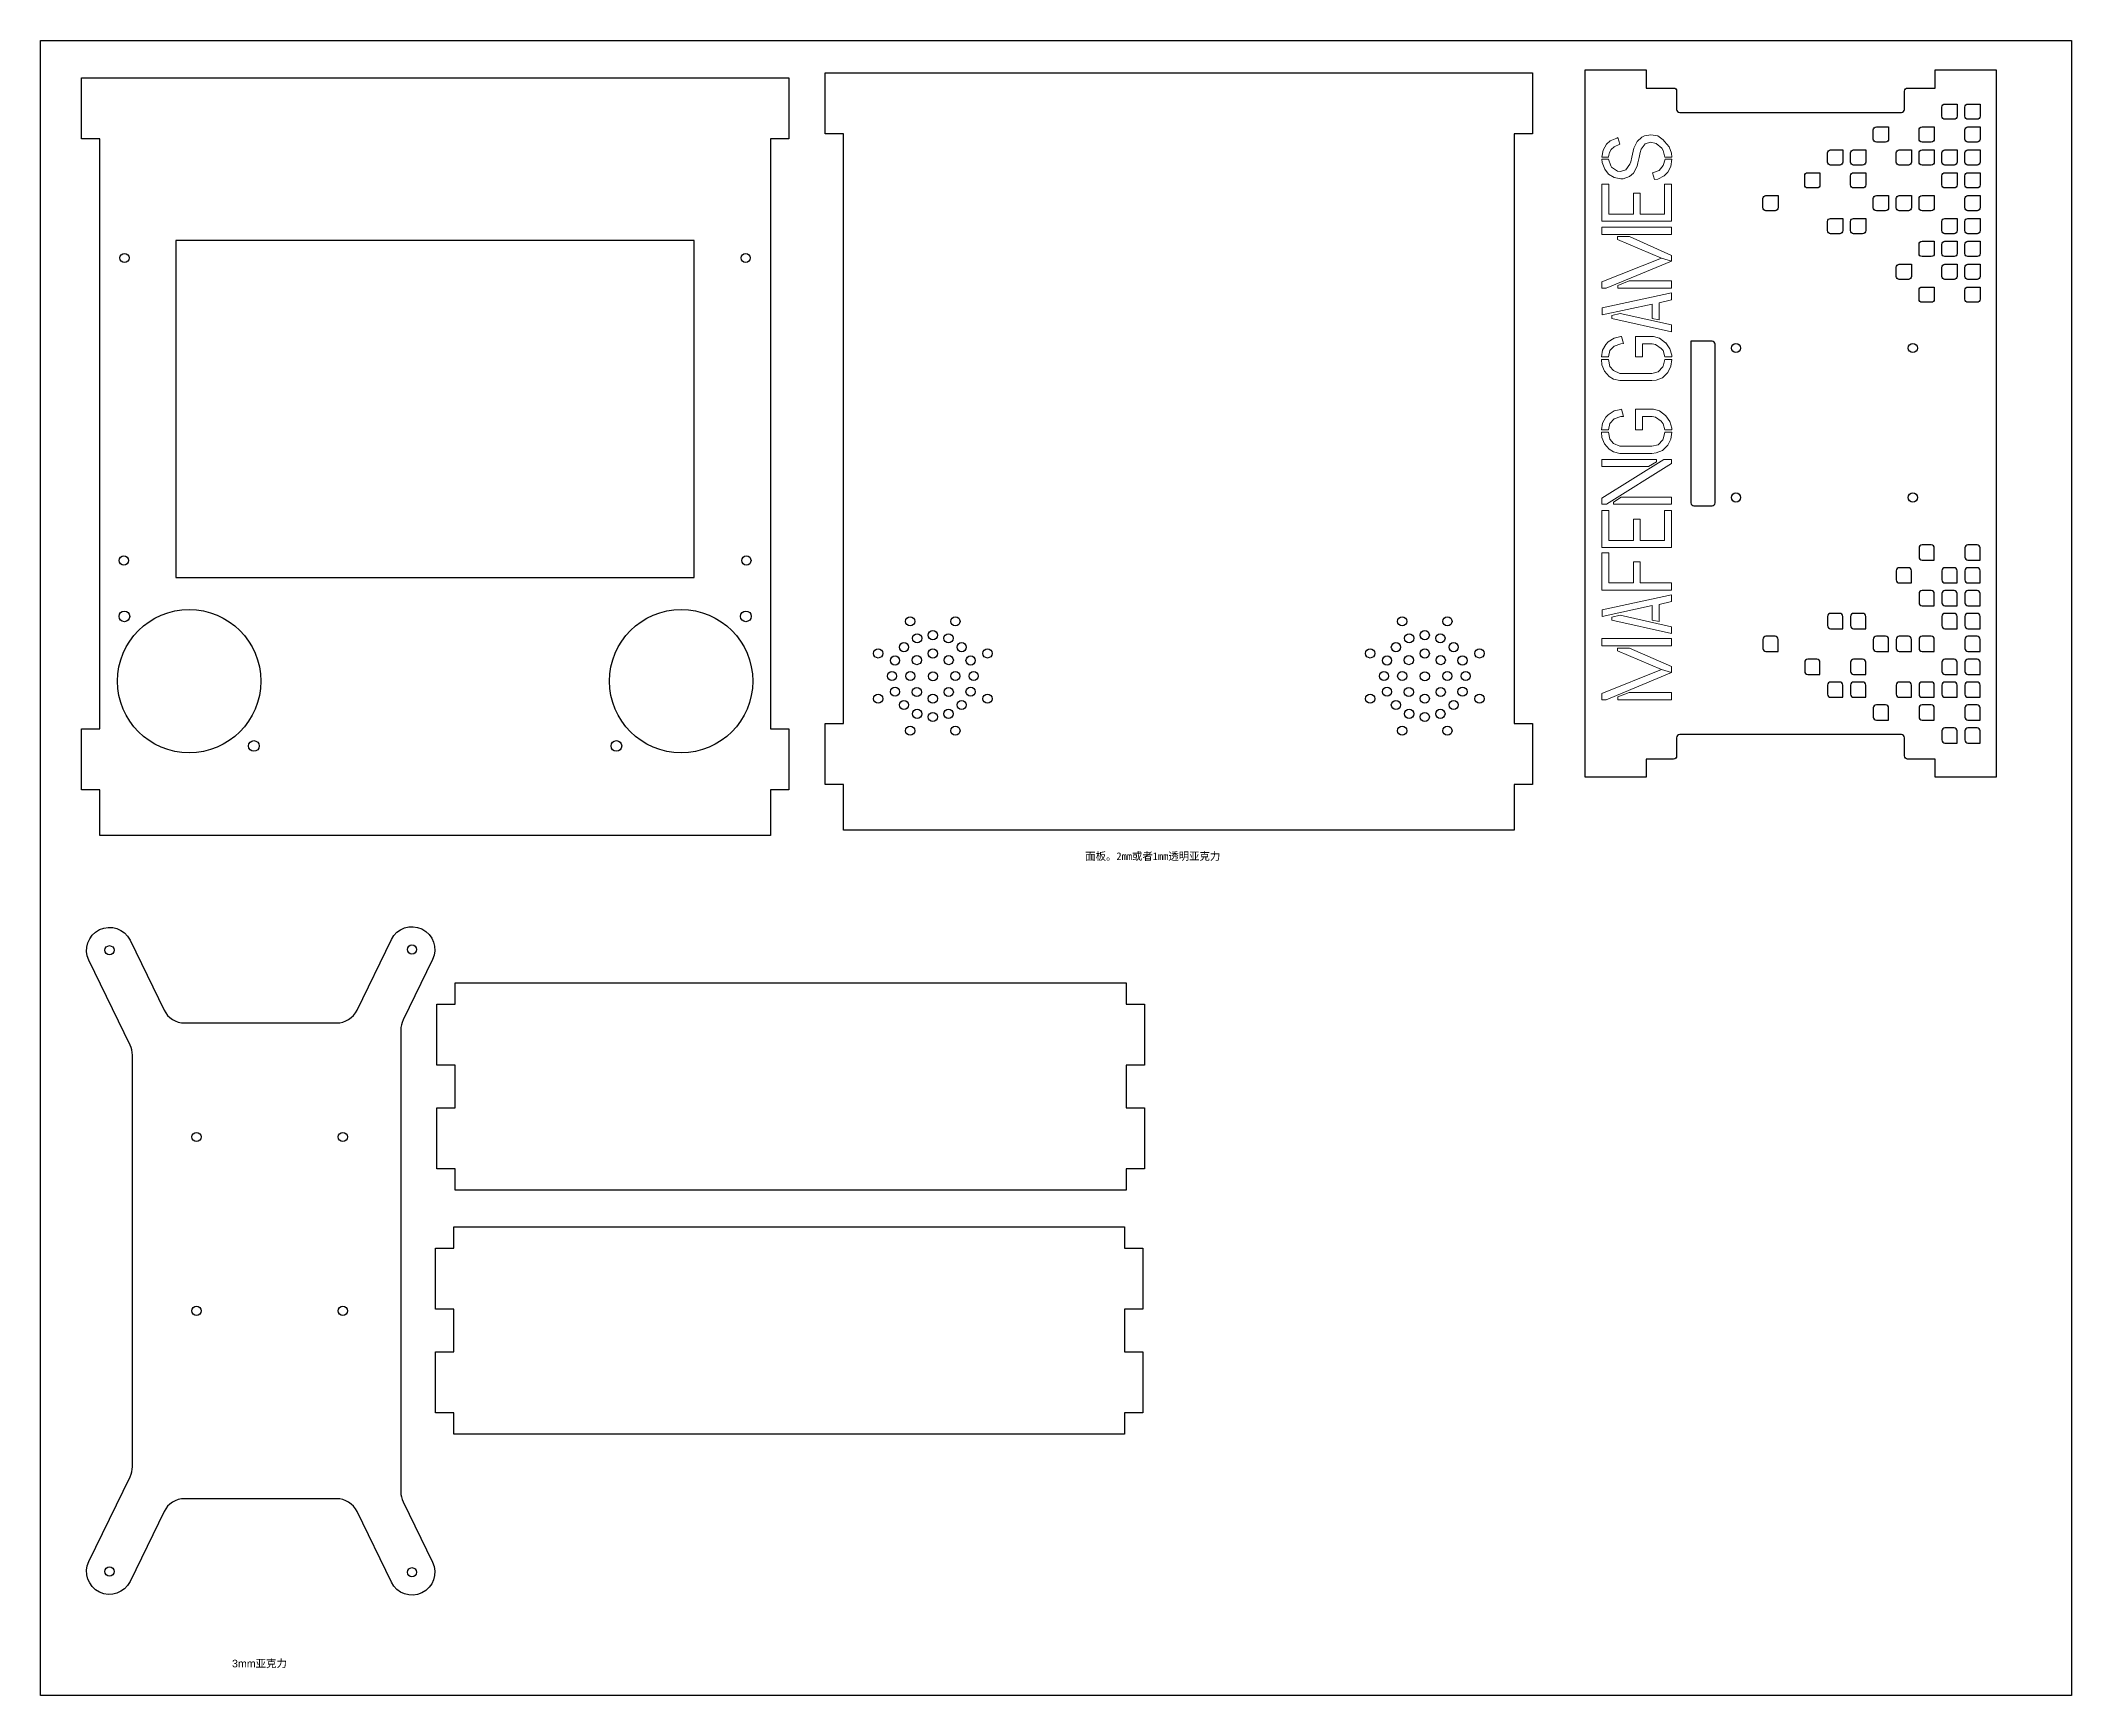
# Model space of a CAD drawing. Header units: millimetres. Extents: x 3087 to 3811, y 489 to 1680.
# Drawn here: x 3110 to 3776, y 1137 to 1680 of the extents above; entities that cross this region are included whole.
import ezdxf

# ---------------------------------------------------------------- set-up
doc = ezdxf.new("R2010")
doc.units = ezdxf.units.MM
doc.layers.add('Painel', color=1, linetype='Continuous')
doc.layers.add('Screen', color=3, linetype='Continuous')
doc.styles.get("Standard").update_dxf_attribs({"font": 'arial.ttf'})

# ---------------------------------------------------------------- blocks, each defined once
blk = doc.blocks.new('码蜂')
at = {"layer": 'Painel', "color": 1, "lineweight": 0}
for points in [[(5567.9, 1417), (5565, 1416.8), (5561.6, 1415.4), (5558.8, 1412.9), (5557.2, 1410.6), (5556.4, 1407.1), (5556.4, 1389.8), (5556.7, 1387.4), (5558, 1384), (5560.6, 1381.5), (5560.8, 1381.2), (5564.2, 1379.6), (5567.9, 1378.9), (5567.9, 1382.7), (5567.9, 1382.7), (5564.2, 1383.6), (5563.8, 1383.8), (5561.1, 1386.3), (5560.3, 1389.8), (5560.3, 1406.2), (5560.4, 1407.1), (5561.7, 1410.5), (5564.2, 1412.5), (5567.9, 1413.3)], [(5569.1, 1417), (5569.1, 1413.3), (5572.6, 1412.6), (5575.2, 1410.1), (5576.3, 1406.5), (5576.3, 1405.1), (5580.3, 1406.3), (5580.1, 1406.6), (5579.4, 1410.2), (5577.3, 1413.5), (5576, 1414.7), (5572.8, 1416.4)], [(5607.2, 1417), (5604.3, 1416.8), (5600.9, 1415.4), (5598.1, 1412.9), (5596.6, 1410.6), (5595.8, 1407.1), (5595.8, 1389.8), (5596, 1387.4), (5597.3, 1384), (5599.9, 1381.5), (5600.2, 1381.2), (5603.6, 1379.6), (5607.2, 1378.9), (5607.2, 1382.7), (5607.2, 1382.7), (5603.6, 1383.6), (5603.2, 1383.8), (5600.5, 1386.3), (5599.7, 1389.8), (5599.7, 1406.2), (5599.7, 1407.1), (5601.2, 1410.5), (5603.5, 1412.5), (5607.2, 1413.3)], [(5608.6, 1417), (5608.6, 1413.3), (5612, 1412.6), (5614.5, 1410.1), (5615.7, 1406.5), (5615.8, 1405.1), (5619.6, 1406.3), (5619.6, 1406.6), (5618.8, 1410.2), (5616.7, 1413.5), (5615.4, 1414.7), (5612.2, 1416.4)], [(5426.6, 1416.8), (5423.2, 1416.8), (5423.2, 1414.5), (5438, 1379.2), (5439.5, 1384.5)], [(5424.7, 1408.2), (5423.2, 1408.2), (5423.2, 1379.2), (5427.2, 1379.2), (5427.2, 1402)], [(5451.1, 1408.3), (5449.7, 1408.3), (5439.5, 1384.5), (5438, 1379.2), (5441.1, 1379.2), (5451.1, 1401.9)], [(5456.3, 1416.8), (5452.3, 1416.8), (5452.3, 1379.2), (5456.3, 1379.2)], [(5467.9, 1411.4), (5466.2, 1411.4), (5459, 1379.2), (5462.7, 1379.2), (5468.9, 1406.9)], [(5471.9, 1416.6), (5468.2, 1416.6), (5474.2, 1389.7), (5466.3, 1389.7), (5465.6, 1385.8), (5474.8, 1385.8), (5476.3, 1379.2), (5480, 1379.2)], [(5502.6, 1416.8), (5482.5, 1416.8), (5482.5, 1379.2), (5486.4, 1379.2), (5486.4, 1396.1), (5497.8, 1396.1), (5497.8, 1399.8), (5486.4, 1399.8), (5486.4, 1413), (5502.6, 1413)], [(5525.6, 1416.8), (5505.6, 1416.8), (5505.6, 1379.2), (5525.6, 1379.2), (5525.6, 1382.9), (5509.4, 1382.9), (5509.4, 1396.1), (5520.8, 1396.1), (5520.8, 1399.8), (5509.4, 1399.8), (5509.4, 1413), (5525.6, 1413)], [(5532.3, 1416.8), (5528.9, 1416.8), (5528.9, 1414.4), (5550.9, 1379.2), (5553.2, 1379.2), (5553.2, 1383.4)], [(5530.1, 1410.6), (5528.9, 1410.6), (5528.9, 1379.2), (5532.7, 1379.2), (5532.7, 1406.4)], [(5553.2, 1416.8), (5549.3, 1416.8), (5549.3, 1391.6), (5551.9, 1387.3), (5553.2, 1387.3)], [(5631.1, 1411.4), (5629.3, 1411.4), (5622.1, 1379.2), (5625.9, 1379.2), (5632.1, 1406.9)], [(5635.1, 1416.6), (5631.3, 1416.6), (5637.2, 1389.7), (5629.4, 1389.7), (5628.7, 1385.8), (5637.9, 1385.8), (5639.4, 1379.2), (5643.2, 1379.2)], [(5649.2, 1416.8), (5645.8, 1416.8), (5645.8, 1414.5), (5660.4, 1379.2), (5662.1, 1384.5)], [(5647.2, 1408.2), (5645.8, 1408.2), (5645.8, 1379.2), (5649.7, 1379.2), (5649.7, 1402)], [(5673.7, 1408.3), (5672.2, 1408.3), (5662.1, 1384.5), (5660.4, 1379.2), (5663.5, 1379.2), (5673.7, 1401.9)], [(5678.8, 1416.8), (5674.9, 1416.8), (5674.9, 1379.2), (5678.8, 1379.2)], [(5702.1, 1416.8), (5682, 1416.8), (5682, 1379.2), (5702.1, 1379.2), (5702.1, 1382.9), (5685.9, 1382.9), (5685.9, 1396.1), (5697.1, 1396.1), (5697.1, 1399.8), (5685.9, 1399.8), (5685.9, 1413), (5702.1, 1413)], [(5715.5, 1416.8), (5713.7, 1416.6), (5710.2, 1415.3), (5707.4, 1413.2), (5705.6, 1410.1), (5705, 1406.5), (5705, 1405.4), (5706.1, 1401.8), (5707.9, 1399.8), (5711.8, 1397.8), (5713.6, 1397.3), (5716.5, 1396.7), (5719.2, 1396.2), (5720.9, 1395.6), (5723.8, 1393.5), (5724.8, 1390.6), (5724, 1387.4), (5721.5, 1384.4), (5720.3, 1383.6), (5716.7, 1382.7), (5716.7, 1379), (5718.8, 1379.2), (5722.2, 1380.4), (5725.1, 1382.9), (5726, 1383.7), (5728.1, 1386.6), (5728.7, 1390.3), (5728.1, 1393.8), (5727.5, 1395.2), (5725.1, 1397.8), (5721.5, 1399.6), (5719.9, 1399.9), (5716.7, 1400.6), (5714.1, 1401.2), (5712.8, 1401.7), (5709.7, 1403.8), (5708.8, 1406.8), (5709.1, 1408.4), (5711.3, 1411.6), (5711.9, 1412), (5715.5, 1413.2)], [(5716.7, 1416.8), (5716.7, 1413.2), (5717.7, 1413), (5719.1, 1412.7), (5720.8, 1411.8), (5722.3, 1410.2), (5723.7, 1407.2), (5727.2, 1408.2), (5727, 1408.8), (5725.5, 1412.3), (5723.6, 1414.4), (5720.4, 1416.2)], [(5580.3, 1398.7), (5569.1, 1398.7), (5569.1, 1394.9), (5576.3, 1394.9), (5576.3, 1389.7), (5576, 1387.9), (5573.9, 1384.7), (5572.5, 1383.7), (5569.1, 1382.7), (5569.1, 1378.9), (5570.1, 1379), (5573.6, 1380), (5576.8, 1382.2), (5577, 1382.5), (5579.4, 1385.6), (5580.3, 1388.9)], [(5619.6, 1398.7), (5608.6, 1398.7), (5608.6, 1394.9), (5615.7, 1394.9), (5615.7, 1389.7), (5615.3, 1387.9), (5613.2, 1384.7), (5612, 1383.7), (5608.6, 1382.7), (5608.6, 1378.9), (5609.5, 1379), (5613, 1380), (5616.2, 1382.2), (5616.3, 1382.5), (5618.8, 1385.6), (5619.6, 1388.9)], [(5708.1, 1389.4), (5704.6, 1388.3), (5704.8, 1386.6), (5706.6, 1383.1), (5708.5, 1381.2), (5711.6, 1379.6), (5715.5, 1379), (5715.5, 1382.6), (5712.1, 1383.6), (5709.5, 1385.8)]]:
    blk.add_lwpolyline(points, close=True, dxfattribs=at)

msp = doc.modelspace()

# ---------------------------------------------------------------- linework, layer by layer
at = {"layer": 'Screen'}
for points in [[(3110.01, 1680.04), (3775.96, 1680.04), (3775.96, 1137.47), (3110.01, 1137.47)], [(3123.38, 1667.8), (3355.38, 1667.8), (3355.38, 1647.8), (3349.39, 1647.8), (3349.39, 1454.44), (3355.39, 1454.44), (3355.39, 1434.44), (3349.39, 1434.44), (3349.39, 1419.44), (3129.39, 1419.44), (3129.39, 1434.44), (3123.39, 1434.44), (3123.39, 1454.44), (3129.39, 1454.44), (3129.39, 1647.8), (3123.38, 1647.8)], [(3367.25, 1669.47), (3599.25, 1669.47), (3599.25, 1649.47), (3593.26, 1649.47), (3593.26, 1456.11), (3599.26, 1456.11), (3599.26, 1436.11), (3593.26, 1436.11), (3593.26, 1421.11), (3373.26, 1421.11), (3373.26, 1436.11), (3367.26, 1436.11), (3367.26, 1456.11), (3373.26, 1456.11), (3373.26, 1649.47), (3367.25, 1649.47)], [(3154.38, 1614.49), (3154.38, 1503.99), (3324.38, 1503.99), (3324.38, 1614.49)]]:
    msp.add_lwpolyline(points, close=True, dxfattribs=at)
msp.add_lwpolyline([(3731.24, 1670.49), (3751.24, 1670.49), (3751.24, 1438.49), (3731.24, 1438.49), (3731.24, 1444.49), (3722.24, 1444.49, -0.414214), (3721.24, 1445.49), (3721.24, 1451.49, 0.414214), (3720.24, 1452.49), (3647.51, 1452.49, 0.414214), (3646.51, 1451.49), (3646.51, 1445.49, -0.414214), (3645.51, 1444.49), (3636.51, 1444.49), (3636.51, 1438.49), (3616.51, 1438.49), (3616.51, 1670.49), (3636.51, 1670.49), (3636.51, 1664.48), (3645.51, 1664.48, -0.414214), (3646.51, 1663.48), (3646.51, 1657.48, 0.414214), (3647.51, 1656.48), (3720.24, 1656.48, 0.414214), (3721.24, 1657.48), (3721.24, 1663.48, -0.414214), (3722.24, 1664.48), (3731.24, 1664.48), (3731.24, 1670.48)], format="xyb", dxfattribs=at)
for points in [[(3738.51, 1655.24, -0.414214), (3737.51, 1654.24), (3734.51, 1654.24, -0.414214), (3733.51, 1655.24), (3733.51, 1658.24, -0.414214), (3734.51, 1659.24), (3738.51, 1659.24)], [(3746.01, 1655.24, -0.414214), (3745.01, 1654.24), (3742.01, 1654.24, -0.414214), (3741.01, 1655.24), (3741.01, 1658.24, -0.414214), (3742.01, 1659.24), (3746.01, 1659.24)], [(3716.01, 1647.74, -0.414214), (3715.01, 1646.74), (3712.01, 1646.74, -0.414214), (3711.01, 1647.74), (3711.01, 1650.74, -0.414214), (3712.01, 1651.74), (3716.01, 1651.74)], [(3731.01, 1647.74, -0.414214), (3730.01, 1646.74), (3727.01, 1646.74, -0.414214), (3726.01, 1647.74), (3726.01, 1650.74, -0.414214), (3727.01, 1651.74), (3731.01, 1651.74)], [(3746.01, 1647.74, -0.414214), (3745.01, 1646.74), (3742.01, 1646.74, -0.414214), (3741.01, 1647.74), (3741.01, 1650.74, -0.414214), (3742.01, 1651.74), (3746.01, 1651.74)], [(3701.01, 1640.24, -0.414214), (3700.01, 1639.24), (3697.01, 1639.24, -0.414214), (3696.01, 1640.24), (3696.01, 1643.24, -0.414214), (3697.01, 1644.24), (3701.01, 1644.24)], [(3708.51, 1640.24, -0.414214), (3707.51, 1639.24), (3704.51, 1639.24, -0.414214), (3703.51, 1640.24), (3703.51, 1643.24, -0.414214), (3704.51, 1644.24), (3708.51, 1644.24)], [(3723.51, 1640.24, -0.414214), (3722.51, 1639.24), (3719.51, 1639.24, -0.414214), (3718.51, 1640.24), (3718.51, 1643.24, -0.414214), (3719.51, 1644.24), (3723.51, 1644.24)], [(3731.01, 1640.24, -0.414214), (3730.01, 1639.24), (3727.01, 1639.24, -0.414214), (3726.01, 1640.24), (3726.01, 1643.24, -0.414214), (3727.01, 1644.24), (3731.01, 1644.24)], [(3738.51, 1640.24, -0.414214), (3737.51, 1639.24), (3734.51, 1639.24, -0.414214), (3733.51, 1640.24), (3733.51, 1643.24, -0.414214), (3734.51, 1644.24), (3738.51, 1644.24)], [(3746.01, 1640.24, -0.414214), (3745.01, 1639.24), (3742.01, 1639.24, -0.414214), (3741.01, 1640.24), (3741.01, 1643.24, -0.414214), (3742.01, 1644.24), (3746.01, 1644.24)], [(3693.51, 1632.74, -0.414214), (3692.51, 1631.74), (3689.51, 1631.74, -0.414214), (3688.51, 1632.74), (3688.51, 1635.74, -0.414214), (3689.51, 1636.74), (3693.51, 1636.74)], [(3708.51, 1632.74, -0.414214), (3707.51, 1631.74), (3704.51, 1631.74, -0.414214), (3703.51, 1632.74), (3703.51, 1635.74, -0.414214), (3704.51, 1636.74), (3708.51, 1636.74)], [(3738.51, 1632.74, -0.414214), (3737.51, 1631.74), (3734.51, 1631.74, -0.414214), (3733.51, 1632.74), (3733.51, 1635.74, -0.414214), (3734.51, 1636.74), (3738.51, 1636.74)], [(3746.01, 1632.74, -0.414214), (3745.01, 1631.74), (3742.01, 1631.74, -0.414214), (3741.01, 1632.74), (3741.01, 1635.74, -0.414214), (3742.01, 1636.74), (3746.01, 1636.74)], [(3679.79, 1625.24, -0.414214), (3678.79, 1624.24), (3675.79, 1624.24, -0.414214), (3674.79, 1625.24), (3674.79, 1628.24, -0.414214), (3675.79, 1629.24), (3679.79, 1629.24)], [(3716.01, 1625.24, -0.414214), (3715.01, 1624.24), (3712.01, 1624.24, -0.414214), (3711.01, 1625.24), (3711.01, 1628.24, -0.414214), (3712.01, 1629.24), (3716.01, 1629.24)], [(3723.51, 1625.24, -0.414214), (3722.51, 1624.24), (3719.51, 1624.24, -0.414214), (3718.51, 1625.24), (3718.51, 1628.24, -0.414214), (3719.51, 1629.24), (3723.51, 1629.24)], [(3731.01, 1625.24, -0.414214), (3730.01, 1624.24), (3727.01, 1624.24, -0.414214), (3726.01, 1625.24), (3726.01, 1628.24, -0.414214), (3727.01, 1629.24), (3731.01, 1629.24)], [(3746.01, 1625.24, -0.414214), (3745.01, 1624.24), (3742.01, 1624.24, -0.414214), (3741.01, 1625.24), (3741.01, 1628.24, -0.414214), (3742.01, 1629.24), (3746.01, 1629.24)], [(3701.01, 1617.74, -0.414214), (3700.01, 1616.74), (3697.01, 1616.74, -0.414214), (3696.01, 1617.74), (3696.01, 1620.74, -0.414214), (3697.01, 1621.74), (3701.01, 1621.74)], [(3708.51, 1617.74, -0.414214), (3707.51, 1616.74), (3704.51, 1616.74, -0.414214), (3703.51, 1617.74), (3703.51, 1620.74, -0.414214), (3704.51, 1621.74), (3708.51, 1621.74)], [(3738.51, 1617.74, -0.414214), (3737.51, 1616.74), (3734.51, 1616.74, -0.414214), (3733.51, 1617.74), (3733.51, 1620.74, -0.414214), (3734.51, 1621.74), (3738.51, 1621.74)], [(3746.01, 1617.74, -0.414214), (3745.01, 1616.74), (3742.01, 1616.74, -0.414214), (3741.01, 1617.74), (3741.01, 1620.74, -0.414214), (3742.01, 1621.74), (3746.01, 1621.74)], [(3731.01, 1610.24, -0.414214), (3730.01, 1609.24), (3727.01, 1609.24, -0.414214), (3726.01, 1610.24), (3726.01, 1613.24, -0.414214), (3727.01, 1614.24), (3731.01, 1614.24)], [(3738.51, 1610.24, -0.414214), (3737.51, 1609.24), (3734.51, 1609.24, -0.414214), (3733.51, 1610.24), (3733.51, 1613.24, -0.414214), (3734.51, 1614.24), (3738.51, 1614.24)], [(3746.01, 1610.24, -0.414214), (3745.01, 1609.24), (3742.01, 1609.24, -0.414214), (3741.01, 1610.24), (3741.01, 1613.24, -0.414214), (3742.01, 1614.24), (3746.01, 1614.24)], [(3723.51, 1602.74, -0.414214), (3722.51, 1601.74), (3719.51, 1601.74, -0.414214), (3718.51, 1602.74), (3718.51, 1605.74, -0.414214), (3719.51, 1606.74), (3723.51, 1606.74)], [(3738.51, 1602.74, -0.414214), (3737.51, 1601.74), (3734.51, 1601.74, -0.414214), (3733.51, 1602.74), (3733.51, 1605.74, -0.414214), (3734.51, 1606.74), (3738.51, 1606.74)], [(3746.01, 1602.74, -0.414214), (3745.01, 1601.74), (3742.01, 1601.74, -0.414214), (3741.01, 1602.74), (3741.01, 1605.74, -0.414214), (3742.01, 1606.74), (3746.01, 1606.74)], [(3731.01, 1595.24, -0.414214), (3730.01, 1594.24), (3727.01, 1594.24, -0.414214), (3726.01, 1595.24), (3726.01, 1598.24, -0.414214), (3727.01, 1599.24), (3731.01, 1599.24)], [(3746.01, 1595.24, -0.414214), (3745.01, 1594.24), (3742.01, 1594.24, -0.414214), (3741.01, 1595.24), (3741.01, 1598.24, -0.414214), (3742.01, 1599.24), (3746.01, 1599.24)], [(3659.15, 1528.49), (3659.15, 1580.49, 0.414214), (3658.15, 1581.49), (3651.15, 1581.49), (3651.15, 1528.49, 0.414214), (3652.15, 1527.49), (3658.15, 1527.49, 0.414214)], [(3731.01, 1513.73, 0.414214), (3730.01, 1514.73), (3727.01, 1514.73, 0.414214), (3726.01, 1513.73), (3726.01, 1510.73, 0.414214), (3727.01, 1509.73), (3731.01, 1509.73)], [(3746.01, 1513.73, 0.414214), (3745.01, 1514.73), (3742.01, 1514.73, 0.414214), (3741.01, 1513.73), (3741.01, 1510.73, 0.414214), (3742.01, 1509.73), (3746.01, 1509.73)], [(3723.51, 1506.23, 0.414214), (3722.51, 1507.23), (3719.51, 1507.23, 0.414214), (3718.51, 1506.23), (3718.51, 1503.23, 0.414214), (3719.51, 1502.23), (3723.51, 1502.23)], [(3738.51, 1506.23, 0.414214), (3737.51, 1507.23), (3734.51, 1507.23, 0.414214), (3733.51, 1506.23), (3733.51, 1503.23, 0.414214), (3734.51, 1502.23), (3738.51, 1502.23)], [(3746.01, 1506.23, 0.414214), (3745.01, 1507.23), (3742.01, 1507.23, 0.414214), (3741.01, 1506.23), (3741.01, 1503.23, 0.414214), (3742.01, 1502.23), (3746.01, 1502.23)], [(3731.01, 1498.73, 0.414214), (3730.01, 1499.73), (3727.01, 1499.73, 0.414214), (3726.01, 1498.73), (3726.01, 1495.73, 0.414214), (3727.01, 1494.73), (3731.01, 1494.73)], [(3738.51, 1498.73, 0.414214), (3737.51, 1499.73), (3734.51, 1499.73, 0.414214), (3733.51, 1498.73), (3733.51, 1495.73, 0.414214), (3734.51, 1494.73), (3738.51, 1494.73)], [(3746.01, 1498.73, 0.414214), (3745.01, 1499.73), (3742.01, 1499.73, 0.414214), (3741.01, 1498.73), (3741.01, 1495.73, 0.414214), (3742.01, 1494.73), (3746.01, 1494.73)], [(3701.01, 1491.23, 0.414214), (3700.01, 1492.23), (3697.01, 1492.23, 0.414214), (3696.01, 1491.23), (3696.01, 1488.23, 0.414214), (3697.01, 1487.23), (3701.01, 1487.23)], [(3708.51, 1491.23, 0.414214), (3707.51, 1492.23), (3704.51, 1492.23, 0.414214), (3703.51, 1491.23), (3703.51, 1488.23, 0.414214), (3704.51, 1487.23), (3708.51, 1487.23)], [(3738.51, 1491.23, 0.414214), (3737.51, 1492.23), (3734.51, 1492.23, 0.414214), (3733.51, 1491.23), (3733.51, 1488.23, 0.414214), (3734.51, 1487.23), (3738.51, 1487.23)], [(3746.01, 1491.23, 0.414214), (3745.01, 1492.23), (3742.01, 1492.23, 0.414214), (3741.01, 1491.23), (3741.01, 1488.23, 0.414214), (3742.01, 1487.23), (3746.01, 1487.23)], [(3679.79, 1483.73, 0.414214), (3678.79, 1484.73), (3675.79, 1484.73, 0.414214), (3674.79, 1483.73), (3674.79, 1480.73, 0.414214), (3675.79, 1479.73), (3679.79, 1479.73)], [(3716.01, 1483.73, 0.414214), (3715.01, 1484.73), (3712.01, 1484.73, 0.414214), (3711.01, 1483.73), (3711.01, 1480.73, 0.414214), (3712.01, 1479.73), (3716.01, 1479.73)], [(3723.51, 1483.73, 0.414214), (3722.51, 1484.73), (3719.51, 1484.73, 0.414214), (3718.51, 1483.73), (3718.51, 1480.73, 0.414214), (3719.51, 1479.73), (3723.51, 1479.73)], [(3731.01, 1483.73, 0.414214), (3730.01, 1484.73), (3727.01, 1484.73, 0.414214), (3726.01, 1483.73), (3726.01, 1480.73, 0.414214), (3727.01, 1479.73), (3731.01, 1479.73)], [(3746.01, 1483.73, 0.414214), (3745.01, 1484.73), (3742.01, 1484.73, 0.414214), (3741.01, 1483.73), (3741.01, 1480.73, 0.414214), (3742.01, 1479.73), (3746.01, 1479.73)], [(3693.51, 1476.23, 0.414214), (3692.51, 1477.23), (3689.51, 1477.23, 0.414214), (3688.51, 1476.23), (3688.51, 1473.23, 0.414214), (3689.51, 1472.23), (3693.51, 1472.23)], [(3708.51, 1476.23, 0.414214), (3707.51, 1477.23), (3704.51, 1477.23, 0.414214), (3703.51, 1476.23), (3703.51, 1473.23, 0.414214), (3704.51, 1472.23), (3708.51, 1472.23)], [(3738.51, 1476.23, 0.414214), (3737.51, 1477.23), (3734.51, 1477.23, 0.414214), (3733.51, 1476.23), (3733.51, 1473.23, 0.414214), (3734.51, 1472.23), (3738.51, 1472.23)], [(3746.01, 1476.23, 0.414214), (3745.01, 1477.23), (3742.01, 1477.23, 0.414214), (3741.01, 1476.23), (3741.01, 1473.23, 0.414214), (3742.01, 1472.23), (3746.01, 1472.23)], [(3701.01, 1468.73, 0.414214), (3700.01, 1469.73), (3697.01, 1469.73, 0.414214), (3696.01, 1468.73), (3696.01, 1465.73, 0.414214), (3697.01, 1464.73), (3701.01, 1464.73)], [(3708.51, 1468.73, 0.414214), (3707.51, 1469.73), (3704.51, 1469.73, 0.414214), (3703.51, 1468.73), (3703.51, 1465.73, 0.414214), (3704.51, 1464.73), (3708.51, 1464.73)], [(3723.51, 1468.73, 0.414214), (3722.51, 1469.73), (3719.51, 1469.73, 0.414214), (3718.51, 1468.73), (3718.51, 1465.73, 0.414214), (3719.51, 1464.73), (3723.51, 1464.73)], [(3731.01, 1468.73, 0.414214), (3730.01, 1469.73), (3727.01, 1469.73, 0.414214), (3726.01, 1468.73), (3726.01, 1465.73, 0.414214), (3727.01, 1464.73), (3731.01, 1464.73)], [(3738.51, 1468.73, 0.414214), (3737.51, 1469.73), (3734.51, 1469.73, 0.414214), (3733.51, 1468.73), (3733.51, 1465.73, 0.414214), (3734.51, 1464.73), (3738.51, 1464.73)], [(3746.01, 1468.73, 0.414214), (3745.01, 1469.73), (3742.01, 1469.73, 0.414214), (3741.01, 1468.73), (3741.01, 1465.73, 0.414214), (3742.01, 1464.73), (3746.01, 1464.73)], [(3716.01, 1461.23, 0.414214), (3715.01, 1462.23), (3712.01, 1462.23, 0.414214), (3711.01, 1461.23), (3711.01, 1458.23, 0.414214), (3712.01, 1457.23), (3716.01, 1457.23)], [(3731.01, 1461.23, 0.414214), (3730.01, 1462.23), (3727.01, 1462.23, 0.414214), (3726.01, 1461.23), (3726.01, 1458.23, 0.414214), (3727.01, 1457.23), (3731.01, 1457.23)], [(3746.01, 1461.23, 0.414214), (3745.01, 1462.23), (3742.01, 1462.23, 0.414214), (3741.01, 1461.23), (3741.01, 1458.23, 0.414214), (3742.01, 1457.23), (3746.01, 1457.23)], [(3738.51, 1453.73, 0.414214), (3737.51, 1454.73), (3734.51, 1454.73, 0.414214), (3733.51, 1453.73), (3733.51, 1450.73, 0.414214), (3734.51, 1449.73), (3738.51, 1449.73)], [(3746.01, 1453.73, 0.414214), (3745.01, 1454.73), (3742.01, 1454.73, 0.414214), (3741.01, 1453.73), (3741.01, 1450.73, 0.414214), (3742.01, 1449.73), (3746.01, 1449.73)], [(3140.13, 1347.43, 0.11365), (3139.38, 1350.71), (3125.85, 1378.52, -1), (3139.34, 1385.08), (3150.49, 1362.16, 0.28705), (3157.23, 1357.94), (3207.03, 1357.94, 0.28705), (3213.78, 1362.16), (3225.04, 1385.31, -1), (3238.53, 1378.75), (3228.89, 1358.93, 0.11365), (3228.13, 1355.65), (3228.13, 1204.24, 0.11365), (3228.89, 1200.96), (3238.53, 1181.13, -1), (3225.04, 1174.57), (3213.78, 1197.73, 0.28705), (3207.03, 1201.95), (3157.23, 1201.95, 0.28705), (3150.49, 1197.73), (3139.34, 1174.8, -1), (3125.85, 1181.36), (3139.38, 1209.18, 0.11365), (3140.13, 1212.46)]]:
    msp.add_lwpolyline(points, format="xyb", close=True, dxfattribs=at)
for points in [[(3465.99, 1371.13), (3465.99, 1364.13), (3471.99, 1364.13), (3471.99, 1344.13), (3465.99, 1344.13), (3465.99, 1330.13), (3471.99, 1330.13), (3471.99, 1310.13), (3465.99, 1310.13), (3465.99, 1303.13), (3245.99, 1303.13), (3245.99, 1310.13), (3239.99, 1310.13), (3239.99, 1330.13), (3245.99, 1330.13), (3245.99, 1344.13), (3239.99, 1344.13), (3239.99, 1364.13), (3245.99, 1364.13), (3245.99, 1371.13), (3465.99, 1371.13)], [(3465.49, 1291.11), (3465.49, 1284.11), (3471.49, 1284.11), (3471.49, 1264.11), (3465.49, 1264.11), (3465.49, 1250.11), (3471.49, 1250.11), (3471.49, 1230.11), (3465.49, 1230.11), (3465.49, 1223.11), (3245.49, 1223.11), (3245.49, 1230.11), (3239.49, 1230.11), (3239.49, 1250.11), (3245.49, 1250.11), (3245.49, 1264.11), (3239.49, 1264.11), (3239.49, 1284.11), (3245.49, 1284.11), (3245.49, 1291.11), (3465.49, 1291.11)]]:
    msp.add_lwpolyline(points, dxfattribs=at)
for centre, radius in [((3137.52, 1608.78), 1.5), ((3341.24, 1608.78), 1.5), ((3665.97, 1579.25), 1.5), ((3723.97, 1579.25), 1.5), ((3665.97, 1530.25), 1.5), ((3723.97, 1530.25), 1.5), ((3137.29, 1509.59), 1.5), ((3341.47, 1509.59), 1.5), ((3158.72, 1470.02), 23.5), ((3137.47, 1491.27), 1.75), ((3320.05, 1470.02), 23.5), ((3341.3, 1491.27), 1.75), ((3395.16, 1489.61), 1.5), ((3397.46, 1484.07), 1.5), ((3402.59, 1485.09), 1.5), ((3407.72, 1484.07), 1.5), ((3410.01, 1489.61), 1.5), ((3556.5, 1489.61), 1.5), ((3558.8, 1484.07), 1.5), ((3563.92, 1485.09), 1.5), ((3569.05, 1484.07), 1.5), ((3571.35, 1489.61), 1.5), ((3384.66, 1479.11), 1.5), ((3393.11, 1481.16), 1.5), ((3397.36, 1476.92), 1.5), ((3402.59, 1479.09), 1.5), ((3407.82, 1476.92), 1.5), ((3412.06, 1481.16), 1.5), ((3420.51, 1479.11), 1.5), ((3546, 1479.11), 1.5), ((3554.45, 1481.16), 1.5), ((3558.69, 1476.92), 1.5), ((3563.92, 1479.09), 1.5), ((3569.16, 1476.92), 1.5), ((3573.4, 1481.16), 1.5), ((3581.85, 1479.11), 1.5), ((3389.19, 1471.69), 1.5), ((3390.21, 1476.81), 1.5), ((3395.19, 1471.69), 1.5), ((3402.62, 1471.62), 1.5), ((3409.99, 1471.69), 1.5), ((3414.97, 1476.81), 1.5), ((3415.99, 1471.69), 1.5), ((3550.52, 1471.69), 1.5), ((3551.54, 1476.81), 1.5), ((3556.52, 1471.69), 1.5), ((3563.95, 1471.62), 1.5), ((3571.32, 1471.69), 1.5), ((3576.3, 1476.81), 1.5), ((3577.32, 1471.69), 1.5), ((3384.66, 1464.26), 1.5), ((3390.21, 1466.56), 1.5), ((3397.36, 1466.45), 1.5), ((3402.59, 1464.29), 1.5), ((3407.82, 1466.45), 1.5), ((3414.97, 1466.56), 1.5), ((3420.51, 1464.26), 1.5), ((3546, 1464.26), 1.5), ((3551.54, 1466.56), 1.5), ((3558.69, 1466.45), 1.5), ((3563.92, 1464.29), 1.5), ((3569.16, 1466.45), 1.5), ((3576.3, 1466.56), 1.5), ((3581.85, 1464.26), 1.5), ((3393.11, 1462.21), 1.5), ((3397.46, 1459.31), 1.5), ((3402.59, 1458.29), 1.5), ((3407.72, 1459.31), 1.5), ((3412.06, 1462.21), 1.5), ((3554.45, 1462.21), 1.5), ((3558.8, 1459.31), 1.5), ((3563.92, 1458.29), 1.5), ((3569.05, 1459.31), 1.5), ((3573.4, 1462.21), 1.5), ((3395.16, 1453.76), 1.5), ((3410.01, 1453.76), 1.5), ((3556.5, 1453.76), 1.5), ((3571.35, 1453.76), 1.5), ((3179.96, 1448.77), 1.75), ((3298.81, 1448.77), 1.75), ((3132.59, 1381.8), 1.5), ((3231.78, 1382.03), 1.5), ((3161.13, 1320.56), 1.5), ((3209.13, 1320.56), 1.5), ((3161.13, 1263.56), 1.5), ((3209.13, 1263.56), 1.5), ((3132.59, 1178.08), 1.5), ((3231.78, 1177.85), 1.5)]:
    msp.add_circle(centre, radius, dxfattribs=at)

# ---------------------------------------------------------------- block references
at = {"layer": 'Painel', "color": 3, "xscale": 0.6062897821055487, "yscale": 0.6062897821055487, "zscale": 0.6062897821055487, "rotation": 90}
msp.add_blockref('码蜂', (4481, -1824.11), dxfattribs=at)

# ---------------------------------------------------------------- texts
at = {"layer": 'Screen', "char_height": 2.5, "attachment_point": 1}
for s, width, insert in [('{\\fSimSun|b0|i0|c134|p2;面板。2mm或者1mm透明亚克力}', 94.497, (3452.57, 1413.88)), ('3mm{\\fSimSun|b0|i0|c134|p2;亚克力}', 551.4987, (3172.78, 1149.16))]:
    msp.add_mtext_dynamic_manual_height_columns(s, width=width, gutter_width=12.5, heights=[0], dxfattribs=dict(at, insert=insert))

doc.saveas('drawing.dxf')
